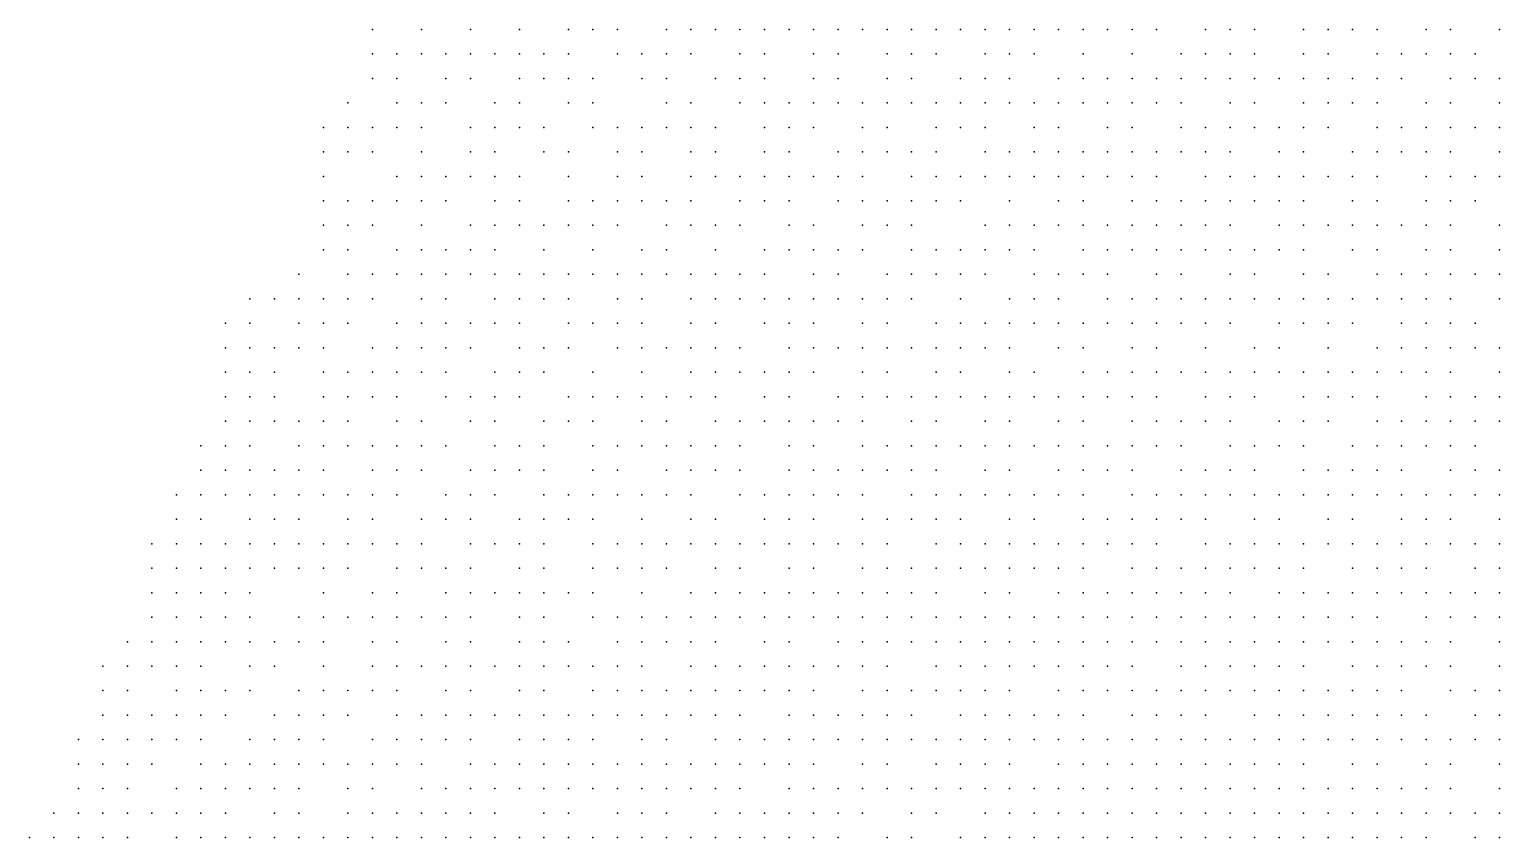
# Model space of a CAD drawing. Extents: x 429 to 793, y 817 to 1241.
# Drawn here: x 430.1 to 473.9, y 1159.71 to 1183.8 of the extents above; entities that cross this region are included whole.
import ezdxf

# ---------------------------------------------------------------- set-up
doc = ezdxf.new("R2010")
doc.units = 0

msp = doc.modelspace()

# ---------------------------------------------------------------- linework, layer by layer
for p in [(440.32, 1183.8, 77.65), (441.78, 1183.8, 82.341), (443.24, 1183.8, 88.35), (444.7, 1183.8, 93.71), (446.16, 1183.8, 98.304), (446.89, 1183.8, 100.852), (447.62, 1183.8, 103.78), (449.08, 1183.8, 107.821), (449.81, 1183.8, 110.554), (450.54, 1183.8, 112.661), (451.27, 1183.8, 114.62), (452, 1183.8, 117.05), (452.73, 1183.8, 118.475), (453.46, 1183.8, 121.387), (454.19, 1183.8, 123.12), (454.92, 1183.8, 125.135), (455.65, 1183.8, 127.15), (456.38, 1183.8, 128.893), (457.11, 1183.8, 130.155), (457.84, 1183.8, 132.27), (458.57, 1183.8, 134.12), (459.3, 1183.8, 135.697), (460.03, 1183.8, 137.665), (460.76, 1183.8, 139.05), (461.49, 1183.8, 140.73), (462.22, 1183.8, 141.993), (462.95, 1183.8, 144.09), (463.68, 1183.8, 144.93), (465.14, 1183.8, 148.497), (465.87, 1183.8, 149.745), (466.6, 1183.8, 150.71), (468.06, 1183.8, 154.013), (468.79, 1183.8, 155.108), (469.52, 1183.8, 156.87), (470.25, 1183.8, 158.056), (471.71, 1183.8, 161.08), (472.44, 1183.8, 162.087), (473.9, 1183.8, 164.792), (440.32, 1183.07, 77.157), (441.05, 1183.07, 79.363), (441.78, 1183.07, 82.927), (442.51, 1183.07, 84.92), (443.24, 1183.07, 88.61), (443.97, 1183.07, 90.278), (444.7, 1183.07, 93.712), (445.43, 1183.07, 95.618), (446.16, 1183.07, 98.557), (447.62, 1183.07, 103.745), (448.35, 1183.07, 105.67), (449.08, 1183.07, 108.112), (449.81, 1183.07, 110.363), (451.27, 1183.07, 115.035), (452, 1183.07, 117.06), (453.46, 1183.07, 121.12), (454.19, 1183.07, 122.587), (455.65, 1183.07, 126.607), (456.38, 1183.07, 128.758), (457.11, 1183.07, 130.6), (458.57, 1183.07, 134.29), (459.3, 1183.07, 135.147), (460.03, 1183.07, 137.253), (461.49, 1183.07, 140.17), (462.95, 1183.07, 144.09), (464.41, 1183.07, 146.833), (465.14, 1183.07, 148.355), (465.87, 1183.07, 149.86), (466.6, 1183.07, 151.25), (468.06, 1183.07, 153.972), (468.79, 1183.07, 155.631), (470.25, 1183.07, 158.34), (470.98, 1183.07, 159.427), (471.71, 1183.07, 160.655), (472.44, 1183.07, 161.58), (473.17, 1183.07, 163.753), (440.32, 1182.34, 77.79), (441.05, 1182.34, 80.22), (442.51, 1182.34, 85.56), (443.24, 1182.34, 88.193), (444.7, 1182.34, 93.205), (445.43, 1182.34, 96.255), (446.16, 1182.34, 98.857), (446.89, 1182.34, 100.453), (448.35, 1182.34, 105.905), (449.08, 1182.34, 108.068), (450.54, 1182.34, 112.757), (451.27, 1182.34, 114.772), (452, 1182.34, 116.66), (453.46, 1182.34, 121.32), (454.19, 1182.34, 123.187), (455.65, 1182.34, 127.207), (456.38, 1182.34, 128.932), (457.84, 1182.34, 132.093), (458.57, 1182.34, 133.878), (459.3, 1182.34, 136.062), (460.76, 1182.34, 138.51), (461.49, 1182.34, 140.732), (462.22, 1182.34, 142.417), (462.95, 1182.34, 143.865), (463.68, 1182.34, 145.595), (464.41, 1182.34, 146.277), (465.14, 1182.34, 148.47), (465.87, 1182.34, 149.435), (466.6, 1182.34, 151.555), (467.33, 1182.34, 152.74), (468.06, 1182.34, 153.69), (468.79, 1182.34, 155.58), (469.52, 1182.34, 156.962), (470.25, 1182.34, 157.77), (470.98, 1182.34, 159.805), (472.44, 1182.34, 162.58), (473.17, 1182.34, 163.667), (473.9, 1182.34, 164.895), (439.59, 1181.61, 74.823), (441.05, 1181.61, 80.483), (441.78, 1181.61, 82.014), (442.51, 1181.61, 85.571), (443.97, 1181.61, 90.714), (444.7, 1181.61, 92.825), (446.16, 1181.61, 98.344), (446.89, 1181.61, 101.083), (449.08, 1181.61, 108.17), (449.81, 1181.61, 110.195), (451.27, 1181.61, 114.989), (452, 1181.61, 116.875), (452.73, 1181.61, 118.638), (453.46, 1181.61, 120.92), (454.19, 1181.61, 122.653), (454.92, 1181.61, 124.72), (455.65, 1181.61, 126.527), (456.38, 1181.61, 128.723), (457.11, 1181.61, 130.098), (457.84, 1181.61, 132.467), (458.57, 1181.61, 134.048), (459.3, 1181.61, 135.626), (460.03, 1181.61, 137.182), (460.76, 1181.61, 139.07), (461.49, 1181.61, 140.298), (462.22, 1181.61, 141.857), (462.95, 1181.61, 143.413), (463.68, 1181.61, 145.175), (464.41, 1181.61, 146.817), (465.87, 1181.61, 149.975), (466.6, 1181.61, 151.32), (468.06, 1181.61, 153.931), (468.79, 1181.61, 155.346), (469.52, 1181.61, 157.055), (470.25, 1181.61, 158.29), (471.71, 1181.61, 161.225), (472.44, 1181.61, 162.01), (473.9, 1181.61, 164.455), (438.86, 1180.88, 72.13), (439.59, 1180.88, 74.327), (440.32, 1180.88, 77.197), (441.05, 1180.88, 80.07), (441.78, 1180.88, 83.089), (443.24, 1180.88, 88.54), (443.97, 1180.88, 91.018), (444.7, 1180.88, 93.46), (445.43, 1180.88, 95.875), (446.89, 1180.88, 101.197), (447.62, 1180.88, 103.49), (448.35, 1180.88, 105.882), (449.08, 1180.88, 107.65), (449.81, 1180.88, 110.423), (450.54, 1180.88, 112.789), (452, 1180.88, 116.823), (452.73, 1180.88, 119.253), (453.46, 1180.88, 121.12), (454.92, 1180.88, 125.12), (455.65, 1180.88, 126.72), (457.11, 1180.88, 130.68), (457.84, 1180.88, 132.383), (458.57, 1180.88, 134.223), (460.03, 1180.88, 137.411), (460.76, 1180.88, 139.083), (462.22, 1180.88, 142.42), (462.95, 1180.88, 143.956), (464.41, 1180.88, 147.026), (465.14, 1180.88, 148.558), (465.87, 1180.88, 150.09), (466.6, 1180.88, 151.085), (467.33, 1180.88, 152.605), (468.06, 1180.88, 153.365), (468.79, 1180.88, 155.635), (470.25, 1180.88, 158.24), (470.98, 1180.88, 159.635), (471.71, 1180.88, 160.375), (472.44, 1180.88, 162.594), (473.17, 1180.88, 163.575), (473.9, 1180.88, 164.95), (438.86, 1180.15, 71.64), (439.59, 1180.15, 73.83), (440.32, 1180.15, 77.462), (441.78, 1180.15, 82.585), (443.24, 1180.15, 88.037), (443.97, 1180.15, 91.17), (445.43, 1180.15, 95.365), (446.16, 1180.15, 98.782), (447.62, 1180.15, 103.603), (448.35, 1180.15, 105.365), (449.81, 1180.15, 110.03), (450.54, 1180.15, 112.262), (452, 1180.15, 117.104), (452.73, 1180.15, 118.72), (454.19, 1180.15, 122.32), (454.92, 1180.15, 125.053), (455.65, 1180.15, 126.902), (456.38, 1180.15, 127.885), (457.11, 1180.15, 130.137), (458.57, 1180.15, 134.087), (459.3, 1180.15, 135.755), (460.03, 1180.15, 137.427), (460.76, 1180.15, 138.67), (461.49, 1180.15, 140.758), (462.22, 1180.15, 141.87), (462.95, 1180.15, 143.5), (463.68, 1180.15, 145.42), (464.41, 1180.15, 146.8), (465.14, 1180.15, 148.437), (465.87, 1180.15, 149.673), (467.33, 1180.15, 152.799), (468.06, 1180.15, 153.89), (469.52, 1180.15, 156.914), (470.25, 1180.15, 158.41), (470.98, 1180.15, 159.89), (471.71, 1180.15, 160.872), (472.44, 1180.15, 162.351), (473.9, 1180.15, 165.152), (438.86, 1179.42, 71.15), (441.05, 1179.42, 80.42), (441.78, 1179.42, 82.894), (442.51, 1179.42, 84.827), (443.24, 1179.42, 88.383), (443.97, 1179.42, 91.168), (444.7, 1179.42, 93.71), (446.16, 1179.42, 98.272), (447.62, 1179.42, 103.087), (448.35, 1179.42, 105.988), (449.81, 1179.42, 109.511), (450.54, 1179.42, 112.402), (451.27, 1179.42, 114.9), (452, 1179.42, 117.052), (452.73, 1179.42, 118.923), (453.46, 1179.42, 121.053), (454.19, 1179.42, 122.92), (454.92, 1179.42, 124.52), (456.38, 1179.42, 128.467), (457.11, 1179.42, 130.447), (457.84, 1179.42, 131.3), (458.57, 1179.42, 133.973), (459.3, 1179.42, 135.777), (460.03, 1179.42, 137.29), (460.76, 1179.42, 139.095), (461.49, 1179.42, 140.208), (462.22, 1179.42, 142.137), (462.95, 1179.42, 142.953), (463.68, 1179.42, 145.14), (465.14, 1179.42, 147.88), (465.87, 1179.42, 149.783), (466.6, 1179.42, 151.145), (467.33, 1179.42, 152.763), (468.06, 1179.42, 153.992), (468.79, 1179.42, 154.935), (469.52, 1179.42, 157.247), (470.25, 1179.42, 158.168), (471.71, 1179.42, 160.943), (472.44, 1179.42, 162.108), (473.17, 1179.42, 163.584), (473.9, 1179.42, 165.06), (438.86, 1178.69, 71.997), (439.59, 1178.69, 74.499), (440.32, 1178.69, 77.727), (441.05, 1178.69, 79.923), (441.78, 1178.69, 82.12), (442.51, 1178.69, 85.673), (443.97, 1178.69, 90.662), (444.7, 1178.69, 93.2), (446.16, 1178.69, 97.89), (446.89, 1178.69, 100.95), (447.62, 1178.69, 103.378), (448.35, 1178.69, 105.47), (449.08, 1178.69, 107.855), (449.81, 1178.69, 110.133), (451.27, 1178.69, 114.768), (452, 1178.69, 116.525), (452.73, 1178.69, 118.264), (454.19, 1178.69, 122.12), (454.92, 1178.69, 124.917), (455.65, 1178.69, 126.685), (456.38, 1178.69, 128.517), (457.11, 1178.69, 129.633), (457.84, 1178.69, 131.88), (459.3, 1178.69, 135.238), (460.76, 1178.69, 138.41), (461.49, 1178.69, 140.549), (462.95, 1178.69, 143.493), (463.68, 1178.69, 145.122), (464.41, 1178.69, 146.085), (465.14, 1178.69, 148.42), (465.87, 1178.69, 149.893), (466.6, 1178.69, 151.116), (467.33, 1178.69, 152.2), (468.06, 1178.69, 154.375), (469.52, 1178.69, 156.543), (470.25, 1178.69, 158.108), (471.71, 1178.69, 160.515), (472.44, 1178.69, 162.365), (473.17, 1178.69, 163.429), (438.86, 1177.96, 71.507), (439.59, 1177.96, 74.812), (440.32, 1177.96, 77.23), (441.78, 1177.96, 83.058), (443.24, 1177.96, 88.183), (443.97, 1177.96, 90.917), (444.7, 1177.96, 92.541), (445.43, 1177.96, 96.09), (446.16, 1177.96, 98.52), (446.89, 1177.96, 100.916), (447.62, 1177.96, 102.805), (449.08, 1177.96, 107.595), (449.81, 1177.96, 110.227), (450.54, 1177.96, 112.357), (451.27, 1177.96, 114.242), (452.73, 1177.96, 118.862), (453.46, 1177.96, 120.59), (454.92, 1177.96, 124.713), (455.65, 1177.96, 126.285), (456.38, 1177.96, 128.643), (458.57, 1177.96, 133.354), (459.3, 1177.96, 135.102), (460.03, 1177.96, 137.228), (460.76, 1177.96, 138.97), (461.49, 1177.96, 140.327), (462.22, 1177.96, 141.855), (462.95, 1177.96, 143.487), (463.68, 1177.96, 144.903), (464.41, 1177.96, 146.767), (465.14, 1177.96, 147.963), (465.87, 1177.96, 149.475), (467.33, 1177.96, 152.725), (468.06, 1177.96, 154.338), (468.79, 1177.96, 155.745), (469.52, 1177.96, 156.905), (470.25, 1177.96, 157.83), (470.98, 1177.96, 159.66), (471.71, 1177.96, 161.015), (472.44, 1177.96, 161.798), (473.9, 1177.96, 165.115), (438.86, 1177.23, 71.86), (439.59, 1177.23, 74.047), (441.05, 1177.23, 79.78), (441.78, 1177.23, 82.558), (442.51, 1177.23, 84.667), (443.24, 1177.23, 87.677), (443.97, 1177.23, 90.41), (445.43, 1177.23, 95.725), (446.89, 1177.23, 100.402), (448.35, 1177.23, 105.05), (449.08, 1177.23, 107.827), (450.54, 1177.23, 111.317), (452, 1177.23, 116.087), (452.73, 1177.23, 118.335), (453.46, 1177.23, 120.858), (454.19, 1177.23, 122.92), (454.92, 1177.23, 124.509), (456.38, 1177.23, 128.236), (457.11, 1177.23, 130.264), (457.84, 1177.23, 131.38), (458.57, 1177.23, 133.708), (459.3, 1177.23, 135.26), (460.03, 1177.23, 136.92), (461.49, 1177.23, 139.884), (462.22, 1177.23, 141.848), (462.95, 1177.23, 142.94), (463.68, 1177.23, 145.226), (464.41, 1177.23, 146.75), (465.14, 1177.23, 148.262), (465.87, 1177.23, 149.774), (466.6, 1177.23, 151.284), (467.33, 1177.23, 152.267), (468.06, 1177.23, 153.775), (469.52, 1177.23, 156.985), (470.25, 1177.23, 158.049), (471.71, 1177.23, 161.087), (472.44, 1177.23, 162.296), (473.9, 1177.23, 165.17), (438.13, 1176.5, 69.18), (439.59, 1176.5, 74.893), (440.32, 1176.5, 77.083), (441.05, 1176.5, 80.088), (441.78, 1176.5, 82.82), (442.51, 1176.5, 85.513), (443.24, 1176.5, 87.98), (443.97, 1176.5, 90.662), (444.7, 1176.5, 93.45), (445.43, 1176.5, 95.47), (446.16, 1176.5, 98.121), (446.89, 1176.5, 101.03), (447.62, 1176.5, 102.783), (448.35, 1176.5, 105.673), (449.08, 1176.5, 107.307), (449.81, 1176.5, 109.66), (450.54, 1176.5, 112.06), (451.27, 1176.5, 114.425), (452, 1176.5, 116.354), (453.46, 1176.5, 120.328), (454.19, 1176.5, 122.39), (455.65, 1176.5, 125.801), (456.38, 1176.5, 128.033), (457.11, 1176.5, 129.731), (457.84, 1176.5, 131.943), (458.57, 1176.5, 133.611), (460.03, 1176.5, 136.38), (460.76, 1176.5, 138.58), (461.49, 1176.5, 140.205), (462.22, 1176.5, 141.298), (463.68, 1176.5, 145.114), (464.41, 1176.5, 146.34), (465.87, 1176.5, 149.447), (466.6, 1176.5, 151.057), (468.06, 1176.5, 154.3), (468.79, 1176.5, 155.038), (470.25, 1176.5, 157.99), (470.98, 1176.5, 159.692), (471.71, 1176.5, 161.16), (472.44, 1176.5, 162.227), (473.17, 1176.5, 163.596), (473.9, 1176.5, 165.225), (436.67, 1175.77, 63.863), (437.4, 1175.77, 66.52), (438.13, 1175.77, 69.53), (438.86, 1175.77, 72.207), (439.59, 1175.77, 74.484), (440.32, 1175.77, 76.587), (441.78, 1175.77, 82.32), (442.51, 1175.77, 85.013), (443.97, 1175.77, 90.747), (444.7, 1175.77, 92.94), (445.43, 1175.77, 95.715), (446.16, 1175.77, 98.235), (447.62, 1175.77, 103.275), (448.35, 1175.77, 105.635), (449.81, 1175.77, 109.94), (450.54, 1175.77, 112.344), (451.27, 1175.77, 113.905), (452, 1175.77, 116.158), (452.73, 1175.77, 118.477), (453.46, 1175.77, 120.467), (454.19, 1175.77, 122.46), (454.92, 1175.77, 124.422), (455.65, 1175.77, 126.383), (456.38, 1175.77, 128.082), (457.84, 1175.77, 131.71), (459.3, 1175.77, 135.008), (460.03, 1175.77, 136.94), (460.76, 1175.77, 138.45), (462.22, 1175.77, 141.84), (462.95, 1175.77, 143.478), (463.68, 1175.77, 144.568), (464.41, 1175.77, 146.462), (465.14, 1175.77, 147.267), (465.87, 1175.77, 149.7), (466.6, 1175.77, 150.643), (467.33, 1175.77, 152.666), (468.06, 1175.77, 153.747), (468.79, 1175.77, 155.305), (469.52, 1175.77, 156.368), (470.25, 1175.77, 157.57), (470.98, 1175.77, 159.548), (471.71, 1175.77, 160.926), (472.44, 1175.77, 162.384), (473.9, 1175.77, 164.8), (435.94, 1175.04, 61.21), (436.67, 1175.04, 63.37), (438.13, 1175.04, 69.04), (438.86, 1175.04, 72.021), (439.59, 1175.04, 74.747), (441.05, 1175.04, 79.896), (441.78, 1175.04, 82.578), (442.51, 1175.04, 85.353), (443.24, 1175.04, 88.132), (443.97, 1175.04, 90.915), (444.7, 1175.04, 93.239), (446.16, 1175.04, 97.576), (446.89, 1175.04, 100.294), (447.62, 1175.04, 102.377), (448.35, 1175.04, 105.267), (449.81, 1175.04, 109.894), (450.54, 1175.04, 111.762), (452, 1175.04, 116.495), (452.73, 1175.04, 117.95), (453.46, 1175.04, 119.94), (454.92, 1175.04, 123.895), (455.65, 1175.04, 125.85), (457.11, 1175.04, 129.78), (457.84, 1175.04, 131.31), (458.57, 1175.04, 133.424), (459.3, 1175.04, 135.163), (460.03, 1175.04, 136.4), (460.76, 1175.04, 138.045), (461.49, 1175.04, 140.211), (462.22, 1175.04, 141.835), (462.95, 1175.04, 142.792), (463.68, 1175.04, 144.889), (464.41, 1175.04, 146.585), (465.14, 1175.04, 147.797), (465.87, 1175.04, 149.397), (467.33, 1175.04, 152.64), (468.06, 1175.04, 153.977), (468.79, 1175.04, 154.758), (469.52, 1175.04, 156.87), (470.98, 1175.04, 159.497), (471.71, 1175.04, 161.107), (472.44, 1175.04, 162.14), (473.17, 1175.04, 163.667), (435.94, 1174.31, 61.465), (436.67, 1174.31, 64.203), (437.4, 1174.31, 66.463), (438.13, 1174.31, 68.55), (438.86, 1174.31, 71.527), (440.32, 1174.31, 76.937), (441.05, 1174.31, 79.967), (441.78, 1174.31, 82.835), (442.51, 1174.31, 84.85), (443.24, 1174.31, 87.628), (444.7, 1174.31, 92.733), (445.43, 1174.31, 95.45), (446.16, 1174.31, 98.353), (447.62, 1174.31, 102.997), (448.35, 1174.31, 105.37), (449.08, 1174.31, 107.633), (449.81, 1174.31, 109.378), (450.54, 1174.31, 111.985), (451.27, 1174.31, 114), (452.73, 1174.31, 118.222), (453.46, 1174.31, 120.145), (454.19, 1174.31, 122.187), (454.92, 1174.31, 124.082), (455.65, 1174.31, 126.105), (456.38, 1174.31, 128.131), (457.11, 1174.31, 129.366), (457.84, 1174.31, 131.475), (458.57, 1174.31, 133.219), (459.3, 1174.31, 134.755), (460.76, 1174.31, 138.375), (461.49, 1174.31, 139.54), (462.95, 1174.31, 143.337), (463.68, 1174.31, 144.667), (465.14, 1174.31, 147.783), (466.6, 1174.31, 151.006), (467.33, 1174.31, 152.41), (468.79, 1174.31, 155.261), (470.25, 1174.31, 158.16), (470.98, 1174.31, 158.941), (471.71, 1174.31, 160.897), (472.44, 1174.31, 162.07), (473.17, 1174.31, 163.1), (473.9, 1174.31, 164.913), (435.94, 1173.58, 61.55), (436.67, 1173.58, 63.71), (437.4, 1173.58, 65.97), (438.86, 1173.58, 71.838), (439.59, 1173.58, 74.51), (440.32, 1173.58, 77.28), (441.05, 1173.58, 80.052), (441.78, 1173.58, 82.16), (442.51, 1173.58, 85.156), (443.97, 1173.58, 90.073), (444.7, 1173.58, 93.032), (445.43, 1173.58, 95.695), (446.89, 1173.58, 100.475), (448.35, 1173.58, 105.242), (449.81, 1173.58, 109.47), (450.54, 1173.58, 111.727), (451.27, 1173.58, 114.269), (452, 1173.58, 116.182), (452.73, 1173.58, 117.702), (453.46, 1173.58, 119.75), (454.92, 1173.58, 123.685), (455.65, 1173.58, 125.834), (457.11, 1173.58, 129.724), (457.84, 1173.58, 131.268), (459.3, 1173.58, 134.787), (460.03, 1173.58, 136.64), (461.49, 1173.58, 139.68), (462.22, 1173.58, 141.308), (462.95, 1173.58, 142.712), (463.68, 1173.58, 144.224), (464.41, 1173.58, 146.162), (465.14, 1173.58, 147.24), (465.87, 1173.58, 149.484), (466.6, 1173.58, 150.452), (467.33, 1173.58, 151.949), (468.06, 1173.58, 153.655), (468.79, 1173.58, 155.217), (469.52, 1173.58, 156.588), (470.25, 1173.58, 158.245), (470.98, 1173.58, 159.762), (471.71, 1173.58, 160.482), (472.44, 1173.58, 161.38), (473.9, 1173.58, 164.488), (435.94, 1172.85, 61.06), (436.67, 1172.85, 64.017), (437.4, 1172.85, 66.723), (438.86, 1172.85, 71.073), (439.59, 1172.85, 74.597), (440.32, 1172.85, 76.78), (441.05, 1172.85, 79.552), (442.51, 1172.85, 85.462), (443.24, 1172.85, 87.38), (443.97, 1172.85, 89.567), (444.7, 1172.85, 93.093), (446.16, 1172.85, 97.96), (446.89, 1172.85, 99.965), (447.62, 1172.85, 102.59), (448.35, 1172.85, 104.728), (449.08, 1172.85, 107.21), (449.81, 1172.85, 109.75), (450.54, 1172.85, 111.82), (452, 1172.85, 115.269), (452.73, 1172.85, 118.11), (454.19, 1172.85, 122.047), (454.92, 1172.85, 123.743), (455.65, 1172.85, 125.962), (456.38, 1172.85, 127.653), (457.11, 1172.85, 129.31), (457.84, 1172.85, 131.24), (458.57, 1172.85, 132.602), (459.3, 1172.85, 134.257), (460.03, 1172.85, 136.428), (460.76, 1172.85, 138.059), (461.49, 1172.85, 139.825), (462.22, 1172.85, 140.775), (462.95, 1172.85, 143.07), (463.68, 1172.85, 144.54), (465.14, 1172.85, 147.77), (465.87, 1172.85, 149.37), (466.6, 1172.85, 150.98), (468.06, 1172.85, 153.932), (468.79, 1172.85, 155.402), (469.52, 1172.85, 156.866), (470.25, 1172.85, 157.825), (471.71, 1172.85, 160.965), (472.44, 1172.85, 162.48), (473.17, 1172.85, 163.829), (473.9, 1172.85, 164.97), (435.94, 1172.12, 61.4), (436.67, 1172.12, 63.83), (437.4, 1172.12, 66.23), (438.13, 1172.12, 69.237), (438.86, 1172.12, 72.002), (439.59, 1172.12, 74.77), (441.05, 1172.12, 79.81), (441.78, 1172.12, 82.003), (443.24, 1172.12, 87.717), (443.97, 1172.12, 90.407), (445.43, 1172.12, 95.27), (446.16, 1172.12, 97.45), (446.89, 1172.12, 100.202), (448.35, 1172.12, 104.963), (449.08, 1172.12, 107.306), (450.54, 1172.12, 111.301), (451.27, 1172.12, 113.028), (452, 1172.12, 115.867), (452.73, 1172.12, 117.59), (453.46, 1172.12, 119.83), (454.19, 1172.12, 121.52), (454.92, 1172.12, 123.217), (456.38, 1172.12, 127.127), (457.11, 1172.12, 129.048), (458.57, 1172.12, 132.632), (459.3, 1172.12, 134.688), (460.76, 1172.12, 138.07), (461.49, 1172.12, 139.423), (462.95, 1172.12, 142.805), (463.68, 1172.12, 144.007), (464.41, 1172.12, 146.153), (465.14, 1172.12, 147.76), (465.87, 1172.12, 148.83), (467.33, 1172.12, 152), (468.06, 1172.12, 153.845), (468.79, 1172.12, 155.178), (470.25, 1172.12, 157.923), (470.98, 1172.12, 159.05), (471.71, 1172.12, 160.892), (472.44, 1172.12, 161.93), (473.17, 1172.12, 163.595), (473.9, 1172.12, 165.027), (435.21, 1171.39, 58.76), (435.94, 1171.39, 60.91), (436.67, 1171.39, 63.067), (438.13, 1171.39, 68.74), (438.86, 1171.39, 71.502), (439.59, 1171.39, 74.447), (440.32, 1171.39, 76.898), (441.05, 1171.39, 80.118), (441.78, 1171.39, 82.847), (442.51, 1171.39, 85.114), (443.97, 1171.39, 89.9), (444.7, 1171.39, 92.669), (445.43, 1171.39, 94.763), (446.89, 1171.39, 99.82), (447.62, 1171.39, 102.19), (448.35, 1171.39, 105.057), (449.08, 1171.39, 106.789), (449.81, 1171.39, 109.043), (450.54, 1171.39, 111.397), (451.27, 1171.39, 113.625), (452.73, 1171.39, 117.328), (453.46, 1171.39, 119.893), (454.92, 1171.39, 123.797), (455.65, 1171.39, 125.355), (456.38, 1171.39, 127.167), (457.11, 1171.39, 129.221), (457.84, 1171.39, 131.003), (458.57, 1171.39, 132.661), (459.3, 1171.39, 134.08), (460.03, 1171.39, 135.788), (460.76, 1171.39, 137.864), (461.49, 1171.39, 139.568), (462.22, 1171.39, 140.786), (462.95, 1171.39, 142.405), (463.68, 1171.39, 144.542), (464.41, 1171.39, 145.61), (465.87, 1171.39, 149.139), (466.6, 1171.39, 150.28), (467.33, 1171.39, 151.977), (468.06, 1171.39, 153.432), (469.52, 1171.39, 156.192), (470.25, 1171.39, 158.005), (470.98, 1171.39, 159.3), (471.71, 1171.39, 160.823), (472.44, 1171.39, 162.415), (473.17, 1171.39, 163.447), (435.21, 1170.66, 58.27), (435.94, 1170.66, 60.417), (436.67, 1170.66, 63.988), (437.4, 1170.66, 66.74), (438.13, 1170.66, 69.045), (438.86, 1170.66, 71.76), (440.32, 1170.66, 76.13), (441.05, 1170.66, 79.653), (441.78, 1170.66, 82.343), (443.24, 1170.66, 86.71), (443.97, 1170.66, 90.201), (444.7, 1170.66, 92.917), (445.43, 1170.66, 95.09), (446.89, 1170.66, 99.93), (447.62, 1170.66, 101.68), (449.08, 1170.66, 106.272), (449.81, 1170.66, 109.395), (450.54, 1170.66, 110.88), (451.27, 1170.66, 113.577), (452.73, 1170.66, 117.536), (453.46, 1170.66, 119.372), (454.19, 1170.66, 120.928), (454.92, 1170.66, 123.27), (455.65, 1170.66, 124.825), (456.38, 1170.66, 127.084), (457.11, 1170.66, 128.697), (458.57, 1170.66, 132.527), (459.3, 1170.66, 133.87), (460.76, 1170.66, 137.657), (461.49, 1170.66, 139.165), (462.22, 1170.66, 140.797), (462.95, 1170.66, 142.725), (464.41, 1170.66, 145.929), (465.14, 1170.66, 147.615), (465.87, 1170.66, 148.918), (466.6, 1170.66, 150.39), (468.06, 1170.66, 153.53), (468.79, 1170.66, 154.452), (469.52, 1170.66, 156.7), (470.25, 1170.66, 158.087), (470.98, 1170.66, 159.248), (472.44, 1170.66, 162.35), (473.17, 1170.66, 163.385), (473.9, 1170.66, 165), (434.48, 1169.93, 55.63), (435.21, 1169.93, 58.603), (435.94, 1169.93, 61.243), (436.67, 1169.93, 63.492), (437.4, 1169.93, 66.413), (438.13, 1169.93, 69.351), (438.86, 1169.93, 72.066), (439.59, 1169.93, 73.447), (440.32, 1169.93, 77.055), (441.05, 1169.93, 79.825), (442.51, 1169.93, 84.108), (443.24, 1169.93, 87.55), (443.97, 1169.93, 89.998), (445.43, 1169.93, 94.583), (446.16, 1169.93, 97.67), (446.89, 1169.93, 99.42), (447.62, 1169.93, 102.3), (448.35, 1169.93, 104.24), (449.08, 1169.93, 106.88), (449.81, 1169.93, 108.617), (451.27, 1169.93, 113.06), (452, 1169.93, 115.367), (452.73, 1169.93, 117.012), (453.46, 1169.93, 119.303), (454.19, 1169.93, 120.538), (454.92, 1169.93, 123.199), (456.38, 1169.93, 126.554), (457.11, 1169.93, 128.87), (457.84, 1169.93, 130.52), (458.57, 1169.93, 131.605), (459.3, 1169.93, 134.21), (460.03, 1169.93, 135.73), (460.76, 1169.93, 137.244), (461.49, 1169.93, 139.186), (462.95, 1169.93, 142.51), (463.68, 1169.93, 144.01), (464.41, 1169.93, 145.502), (465.14, 1169.93, 147.208), (465.87, 1169.93, 148.697), (466.6, 1169.93, 150.169), (467.33, 1169.93, 151.953), (468.06, 1169.93, 153.312), (468.79, 1169.93, 155.099), (469.52, 1169.93, 156.24), (470.25, 1169.93, 157.68), (470.98, 1169.93, 158.712), (471.71, 1169.93, 160.758), (472.44, 1169.93, 162.075), (473.17, 1169.93, 162.835), (473.9, 1169.93, 164.435), (434.48, 1169.2, 55.963), (435.21, 1169.2, 58.77), (436.67, 1169.2, 63.747), (437.4, 1169.2, 65.917), (438.13, 1169.2, 68.854), (439.59, 1169.2, 74.29), (440.32, 1169.2, 76.555), (441.78, 1169.2, 82.448), (442.51, 1169.2, 85.166), (443.24, 1169.2, 87.047), (444.7, 1169.2, 92.737), (445.43, 1169.2, 94.158), (446.16, 1169.2, 96.905), (446.89, 1169.2, 98.91), (448.35, 1169.2, 103.73), (449.81, 1169.2, 109.097), (450.54, 1169.2, 110.63), (452, 1169.2, 114.85), (452.73, 1169.2, 117.22), (453.46, 1169.2, 118.91), (454.92, 1169.2, 122.807), (455.65, 1169.2, 124.493), (456.38, 1169.2, 126.677), (457.11, 1169.2, 128.343), (457.84, 1169.2, 130), (459.3, 1169.2, 133.795), (460.03, 1169.2, 135.695), (461.49, 1169.2, 138.659), (462.22, 1169.2, 140.797), (462.95, 1169.2, 142.406), (463.68, 1169.2, 143.61), (464.41, 1169.2, 145.612), (465.14, 1169.2, 147.345), (466.6, 1169.2, 150.366), (467.33, 1169.2, 151.935), (468.79, 1169.2, 155.06), (469.52, 1169.2, 156.5), (470.98, 1169.2, 159.197), (471.71, 1169.2, 160.533), (472.44, 1169.2, 162.285), (473.9, 1169.2, 165.055), (433.75, 1168.47, 53.337), (434.48, 1168.47, 56.047), (435.21, 1168.47, 58.937), (435.94, 1168.47, 61.355), (436.67, 1168.47, 64.05), (437.4, 1168.47, 65.417), (438.13, 1168.47, 69.014), (438.86, 1168.47, 71.775), (439.59, 1168.47, 74.094), (440.32, 1168.47, 76.81), (441.05, 1168.47, 79.497), (441.78, 1168.47, 81.948), (443.24, 1168.47, 87.383), (443.97, 1168.47, 90.138), (444.7, 1168.47, 92.23), (445.43, 1168.47, 94.91), (446.89, 1168.47, 99.733), (447.62, 1168.47, 101.893), (448.35, 1168.47, 103.481), (449.08, 1168.47, 106.144), (449.81, 1168.47, 108.2), (450.54, 1168.47, 111.037), (451.27, 1168.47, 112.753), (452, 1168.47, 114.987), (452.73, 1168.47, 116.703), (453.46, 1168.47, 118.39), (454.19, 1168.47, 120.08), (454.92, 1168.47, 122.875), (455.65, 1168.47, 123.977), (457.11, 1168.47, 128.387), (457.84, 1168.47, 129.74), (458.57, 1168.47, 131.65), (459.3, 1168.47, 133.537), (460.03, 1168.47, 135.43), (460.76, 1168.47, 137.058), (461.49, 1168.47, 139.075), (462.22, 1168.47, 140.555), (462.95, 1168.47, 141.872), (463.68, 1168.47, 143.75), (465.14, 1168.47, 146.687), (465.87, 1168.47, 148.775), (466.6, 1168.47, 150.347), (467.33, 1168.47, 151.535), (468.06, 1168.47, 152.45), (468.79, 1168.47, 154.533), (469.52, 1168.47, 155.72), (470.25, 1168.47, 156.92), (470.98, 1168.47, 159.372), (471.71, 1168.47, 160.796), (472.44, 1168.47, 162.22), (473.17, 1168.47, 163.39), (473.9, 1168.47, 164.56), (433.75, 1167.74, 52.85), (434.48, 1167.74, 56.3), (435.21, 1167.74, 58.443), (435.94, 1167.74, 60.862), (436.67, 1167.74, 64.083), (437.4, 1167.74, 66.25), (438.13, 1167.74, 68.511), (438.86, 1167.74, 70.61), (439.59, 1167.74, 74.398), (441.05, 1167.74, 79.837), (441.78, 1167.74, 81.177), (442.51, 1167.74, 84.693), (443.24, 1167.74, 86.88), (444.7, 1167.74, 91.723), (445.43, 1167.74, 94.695), (446.89, 1167.74, 98.98), (447.62, 1167.74, 101.99), (448.35, 1167.74, 104.23), (449.08, 1167.74, 105.96), (450.54, 1167.74, 110.52), (451.27, 1167.74, 112.237), (452.73, 1167.74, 116.774), (453.46, 1167.74, 118.975), (454.92, 1167.74, 122.225), (455.65, 1167.74, 124.547), (456.38, 1167.74, 126.074), (457.11, 1167.74, 127.86), (457.84, 1167.74, 129.915), (458.57, 1167.74, 131.685), (459.3, 1167.74, 133.702), (460.03, 1167.74, 135.45), (460.76, 1167.74, 137.079), (461.49, 1167.74, 138.472), (462.95, 1167.74, 142.206), (463.68, 1167.74, 143.89), (464.41, 1167.74, 145.092), (465.14, 1167.74, 147.075), (465.87, 1167.74, 147.99), (466.6, 1167.74, 149.81), (467.33, 1167.74, 151.65), (468.06, 1167.74, 152.965), (469.52, 1167.74, 156.38), (470.25, 1167.74, 157.61), (470.98, 1167.74, 158.75), (471.71, 1167.74, 160.663), (473.17, 1167.74, 162.847), (473.9, 1167.74, 164.017), (433.75, 1167.01, 53.673), (434.48, 1167.01, 56.11), (435.21, 1167.01, 58.773), (435.94, 1167.01, 61.427), (436.67, 1167.01, 63.75), (438.86, 1167.01, 71.45), (440.32, 1167.01, 77.15), (441.05, 1167.01, 79.333), (442.51, 1167.01, 84.86), (443.24, 1167.01, 87.175), (443.97, 1167.01, 89.877), (444.7, 1167.01, 91.485), (445.43, 1167.01, 94.72), (446.16, 1167.01, 96.05), (446.89, 1167.01, 99.54), (448.35, 1167.01, 103.72), (449.81, 1167.01, 108.3), (450.54, 1167.01, 110.482), (451.27, 1167.01, 112.32), (452, 1167.01, 114.424), (452.73, 1167.01, 116.257), (453.46, 1167.01, 118.333), (454.19, 1167.01, 120.145), (454.92, 1167.01, 122.42), (455.65, 1167.01, 123.956), (456.38, 1167.01, 126.257), (457.11, 1167.01, 127.789), (458.57, 1167.01, 131.602), (459.3, 1167.01, 133.185), (460.76, 1167.01, 136.55), (461.49, 1167.01, 138.265), (462.22, 1167.01, 140.307), (462.95, 1167.01, 142.002), (463.68, 1167.01, 143.49), (464.41, 1167.01, 145.1), (465.14, 1167.01, 146.466), (465.87, 1167.01, 148.246), (467.33, 1167.01, 151.247), (468.06, 1167.01, 153.246), (468.79, 1167.01, 154.704), (469.52, 1167.01, 155.333), (470.25, 1167.01, 157.04), (470.98, 1167.01, 159.107), (471.71, 1167.01, 160.62), (472.44, 1167.01, 161.737), (473.17, 1167.01, 163.473), (473.9, 1167.01, 164.663), (433.75, 1166.28, 53.748), (434.48, 1166.28, 56.14), (435.21, 1166.28, 58.277), (435.94, 1166.28, 61.013), (436.67, 1166.28, 64), (438.13, 1166.28, 69.066), (438.86, 1166.28, 71.787), (439.59, 1166.28, 74.467), (440.32, 1166.28, 76.647), (441.05, 1166.28, 78.83), (441.78, 1166.28, 81.593), (442.51, 1166.28, 84.523), (443.24, 1166.28, 86.669), (444.7, 1166.28, 92.05), (445.43, 1166.28, 94.217), (446.89, 1166.28, 99.113), (447.62, 1166.28, 101.687), (448.35, 1166.28, 103.82), (449.08, 1166.28, 105.957), (449.81, 1166.28, 108.066), (450.54, 1166.28, 109.973), (451.27, 1166.28, 112.272), (452, 1166.28, 113.908), (452.73, 1166.28, 116.197), (453.46, 1166.28, 118.533), (454.19, 1166.28, 120.348), (454.92, 1166.28, 121.9), (455.65, 1166.28, 124.204), (456.38, 1166.28, 125.74), (457.11, 1166.28, 128.038), (457.84, 1166.28, 129.57), (458.57, 1166.28, 131.2), (459.3, 1166.28, 133.35), (460.03, 1166.28, 134.968), (460.76, 1166.28, 136.034), (461.49, 1166.28, 138.6), (462.22, 1166.28, 140.1), (462.95, 1166.28, 141.594), (463.68, 1166.28, 143.511), (464.41, 1166.28, 144.57), (465.14, 1166.28, 146.772), (465.87, 1166.28, 148.24), (466.6, 1166.28, 149.907), (467.33, 1166.28, 151.363), (468.06, 1166.28, 153.012), (468.79, 1166.28, 153.909), (469.52, 1166.28, 155.993), (470.25, 1166.28, 157.7), (471.71, 1166.28, 160.378), (472.44, 1166.28, 161.812), (473.17, 1166.28, 162.947), (473.9, 1166.28, 164.1), (433.02, 1165.55, 50.09), (433.75, 1165.55, 53.517), (434.48, 1165.55, 56.303), (435.21, 1165.55, 57.78), (435.94, 1165.55, 61.26), (436.67, 1165.55, 63.42), (437.4, 1165.55, 65.854), (438.13, 1165.55, 69.1), (438.86, 1165.55, 71.283), (440.32, 1165.55, 76.815), (441.05, 1165.55, 79.131), (442.51, 1165.55, 84.02), (443.24, 1165.55, 86.964), (444.7, 1165.55, 91.543), (445.43, 1165.55, 94.377), (446.16, 1165.55, 95.87), (447.62, 1165.55, 100.673), (448.35, 1165.55, 103.313), (449.08, 1165.55, 106.033), (449.81, 1165.55, 107.556), (450.54, 1165.55, 109.59), (452, 1165.55, 114.12), (452.73, 1165.55, 115.813), (454.19, 1165.55, 119.705), (454.92, 1165.55, 122.092), (455.65, 1165.55, 123.562), (456.38, 1165.55, 125.925), (457.11, 1165.55, 126.88), (457.84, 1165.55, 129.053), (458.57, 1165.55, 130.68), (459.3, 1165.55, 132.83), (460.03, 1165.55, 134.455), (460.76, 1165.55, 136.587), (461.49, 1165.55, 138.195), (462.22, 1165.55, 140.07), (462.95, 1165.55, 141.005), (463.68, 1165.55, 142.994), (464.41, 1165.55, 144.76), (465.14, 1165.55, 146.493), (465.87, 1165.55, 147.717), (466.6, 1165.55, 149.802), (467.33, 1165.55, 151.363), (468.06, 1165.55, 153.077), (468.79, 1165.55, 154.573), (469.52, 1165.55, 155.47), (470.25, 1165.55, 157.245), (470.98, 1165.55, 159.02), (471.71, 1165.55, 160.137), (472.44, 1165.55, 161.887), (473.9, 1165.55, 164.723), (432.29, 1164.82, 47.49), (433.02, 1164.82, 50.9), (433.75, 1164.82, 53.104), (434.48, 1164.82, 55.81), (435.21, 1164.82, 58.607), (436.67, 1164.82, 63.75), (437.4, 1164.82, 66.423), (438.86, 1164.82, 70.78), (440.32, 1164.82, 76.48), (441.05, 1164.82, 79.431), (441.78, 1164.82, 81.34), (442.51, 1164.82, 83.517), (443.24, 1164.82, 87.027), (443.97, 1164.82, 88.363), (444.7, 1164.82, 91.87), (445.43, 1164.82, 94.03), (446.16, 1164.82, 96.693), (446.89, 1164.82, 98.847), (447.62, 1164.82, 100.431), (448.35, 1164.82, 103.599), (449.81, 1164.82, 107.832), (450.54, 1164.82, 110.19), (451.27, 1164.82, 111.902), (452, 1164.82, 113.613), (452.73, 1164.82, 115.3), (453.46, 1164.82, 118.094), (454.19, 1164.82, 119.783), (454.92, 1164.82, 121.965), (455.65, 1164.82, 123.618), (457.11, 1164.82, 127.45), (457.84, 1164.82, 129.283), (458.57, 1164.82, 131.235), (459.3, 1164.82, 131.79), (460.03, 1164.82, 133.68), (460.76, 1164.82, 135.56), (461.49, 1164.82, 137.43), (462.22, 1164.82, 139.68), (462.95, 1164.82, 141.418), (464.41, 1164.82, 144.855), (465.14, 1164.82, 145.97), (465.87, 1164.82, 147.805), (466.6, 1164.82, 149.807), (467.33, 1164.82, 150.887), (468.06, 1164.82, 152.04), (469.52, 1164.82, 155.617), (470.25, 1164.82, 157.32), (470.98, 1164.82, 158.503), (471.71, 1164.82, 160.187), (472.44, 1164.82, 161.645), (473.9, 1164.82, 164.245), (432.29, 1164.09, 48.462), (433.02, 1164.09, 51.223), (434.48, 1164.09, 56.055), (435.21, 1164.09, 58.676), (435.94, 1164.09, 61.09), (436.67, 1164.09, 63.25), (438.13, 1164.09, 68.933), (438.86, 1164.09, 71.617), (439.59, 1164.09, 73.793), (440.32, 1164.09, 75.977), (441.05, 1164.09, 78.157), (442.51, 1164.09, 84.353), (443.24, 1164.09, 86.606), (444.7, 1164.09, 91.367), (445.43, 1164.09, 94.11), (446.89, 1164.09, 98.34), (447.62, 1164.09, 100.98), (448.35, 1164.09, 103.117), (449.08, 1164.09, 104.437), (449.81, 1164.09, 107.208), (450.54, 1164.09, 109.17), (451.27, 1164.09, 111.87), (452, 1164.09, 113.697), (452.73, 1164.09, 115.89), (453.46, 1164.09, 117.581), (454.92, 1164.09, 121.455), (455.65, 1164.09, 122.984), (456.38, 1164.09, 124.763), (457.11, 1164.09, 126.808), (457.84, 1164.09, 128.767), (458.57, 1164.09, 130.598), (459.3, 1164.09, 132.53), (460.76, 1164.09, 136.11), (461.49, 1164.09, 138.105), (462.22, 1164.09, 139.835), (462.95, 1164.09, 141.444), (463.68, 1164.09, 142.993), (464.41, 1164.09, 144.291), (465.14, 1164.09, 146.16), (465.87, 1164.09, 147.938), (466.6, 1164.09, 149.288), (467.33, 1164.09, 150.33), (468.06, 1164.09, 152.713), (468.79, 1164.09, 153.9), (469.52, 1164.09, 155.69), (470.25, 1164.09, 156.803), (470.98, 1164.09, 158.567), (472.44, 1164.09, 161.467), (473.17, 1164.09, 163.15), (473.9, 1164.09, 164.3), (432.29, 1163.36, 47.975), (433.02, 1163.36, 50.733), (433.75, 1163.36, 53.641), (434.48, 1163.36, 56.3), (435.21, 1163.36, 58.443), (435.94, 1163.36, 61.253), (437.4, 1163.36, 66.257), (438.13, 1163.36, 69.017), (438.86, 1163.36, 70.878), (439.59, 1163.36, 74.13), (441.05, 1163.36, 79.077), (441.78, 1163.36, 81.84), (442.51, 1163.36, 84.149), (443.24, 1163.36, 86.103), (443.97, 1163.36, 88.457), (444.7, 1163.36, 91.69), (445.43, 1163.36, 93.02), (446.16, 1163.36, 95.946), (446.89, 1163.36, 98.575), (447.62, 1163.36, 100.473), (448.35, 1163.36, 102.61), (449.08, 1163.36, 105.253), (449.81, 1163.36, 106.705), (450.54, 1163.36, 108.66), (451.27, 1163.36, 111.36), (452.73, 1163.36, 115.257), (453.46, 1163.36, 117.655), (454.19, 1163.36, 119.343), (454.92, 1163.36, 121.52), (455.65, 1163.36, 123.177), (456.38, 1163.36, 125.335), (457.84, 1163.36, 128.505), (458.57, 1163.36, 130.77), (459.3, 1163.36, 132.27), (460.03, 1163.36, 133.27), (460.76, 1163.36, 136.027), (461.49, 1163.36, 137.76), (462.95, 1163.36, 140.925), (463.68, 1163.36, 142.965), (464.41, 1163.36, 144.433), (465.14, 1163.36, 146.255), (466.6, 1163.36, 149.29), (467.33, 1163.36, 151.007), (468.06, 1163.36, 152.24), (468.79, 1163.36, 153.682), (469.52, 1163.36, 155.763), (470.25, 1163.36, 157.241), (470.98, 1163.36, 158.662), (471.71, 1163.36, 159.787), (473.17, 1163.36, 162.68), (473.9, 1163.36, 163.78), (431.56, 1162.63, 46.05), (432.29, 1162.63, 48.704), (433.02, 1162.63, 50.507), (433.75, 1162.63, 53.673), (434.48, 1162.63, 55.8), (435.21, 1162.63, 58.027), (436.67, 1162.63, 63.583), (437.4, 1162.63, 65.753), (438.13, 1162.63, 67.93), (438.86, 1162.63, 71.45), (440.32, 1162.63, 76.313), (441.05, 1162.63, 78.573), (441.78, 1162.63, 80.667), (442.51, 1162.63, 83.645), (443.24, 1162.63, 86.35), (444.7, 1162.63, 91.187), (445.43, 1162.63, 93.847), (446.16, 1162.63, 96.003), (446.89, 1162.63, 97.333), (448.35, 1162.63, 102.765), (449.08, 1162.63, 105.027), (450.54, 1162.63, 109.263), (451.27, 1162.63, 110.85), (452, 1162.63, 113.136), (452.73, 1162.63, 115.467), (453.46, 1162.63, 117.282), (454.19, 1162.63, 118.83), (454.92, 1162.63, 121.134), (455.65, 1162.63, 122.67), (456.38, 1162.63, 124.956), (457.11, 1162.63, 126.48), (457.84, 1162.63, 128.748), (458.57, 1162.63, 130.26), (459.3, 1162.63, 132.51), (460.03, 1162.63, 134.01), (460.76, 1162.63, 135.63), (461.49, 1162.63, 137.25), (462.22, 1162.63, 139.363), (462.95, 1162.63, 140.967), (463.68, 1162.63, 142.938), (464.41, 1162.63, 144.406), (465.14, 1162.63, 146.048), (465.87, 1162.63, 147.56), (466.6, 1162.63, 148.77), (467.33, 1162.63, 150.565), (468.06, 1162.63, 152.36), (468.79, 1162.63, 153.543), (469.52, 1162.63, 155.24), (470.25, 1162.63, 157.012), (470.98, 1162.63, 157.884), (471.71, 1162.63, 159.913), (472.44, 1162.63, 161.573), (473.17, 1162.63, 162.76), (473.9, 1162.63, 164.41), (431.56, 1161.9, 45.567), (432.29, 1161.9, 48.46), (433.02, 1161.9, 51.06), (433.75, 1161.9, 53.33), (435.21, 1161.9, 58.267), (435.94, 1161.9, 60.995), (436.67, 1161.9, 63.646), (437.4, 1161.9, 66.087), (438.13, 1161.9, 68.767), (438.86, 1161.9, 71.033), (439.59, 1161.9, 73.795), (440.32, 1161.9, 76.111), (441.05, 1161.9, 78.823), (441.78, 1161.9, 81.503), (443.24, 1161.9, 85.847), (443.97, 1161.9, 88.52), (444.7, 1161.9, 91.348), (445.43, 1161.9, 93.343), (446.16, 1161.9, 96.083), (446.89, 1161.9, 98.15), (447.62, 1161.9, 100.28), (448.35, 1161.9, 102.92), (449.08, 1161.9, 104.521), (449.81, 1161.9, 106.35), (450.54, 1161.9, 109.221), (451.27, 1161.9, 111.07), (452, 1161.9, 112.626), (452.73, 1161.9, 114.96), (453.46, 1161.9, 117.037), (454.92, 1161.9, 120.88), (455.65, 1161.9, 122.865), (457.11, 1161.9, 126.67), (457.84, 1161.9, 127.987), (458.57, 1161.9, 130.442), (459.3, 1161.9, 131.753), (460.76, 1161.9, 135.675), (461.49, 1161.9, 136.74), (462.22, 1161.9, 138.86), (462.95, 1161.9, 140.463), (463.68, 1161.9, 142.292), (464.41, 1161.9, 144.12), (465.14, 1161.9, 145.34), (465.87, 1161.9, 147.057), (466.6, 1161.9, 148.957), (467.33, 1161.9, 150.65), (468.06, 1161.9, 151.847), (469.52, 1161.9, 155.407), (470.25, 1161.9, 157.073), (471.71, 1161.9, 159.4), (472.44, 1161.9, 161.347), (473.9, 1161.9, 163.928), (431.56, 1161.17, 46.144), (432.29, 1161.17, 48.69), (433.02, 1161.17, 50.567), (434.48, 1161.17, 55.62), (435.21, 1161.17, 58.559), (435.94, 1161.17, 59.913), (436.67, 1161.17, 63.41), (437.4, 1161.17, 66.252), (438.13, 1161.17, 68.263), (439.59, 1161.17, 72.627), (440.32, 1161.17, 76.411), (441.78, 1161.17, 81), (442.51, 1161.17, 83.173), (443.24, 1161.17, 85.343), (443.97, 1161.17, 88.85), (444.7, 1161.17, 90.845), (445.43, 1161.17, 93.133), (446.16, 1161.17, 95.07), (446.89, 1161.17, 97.647), (447.62, 1161.17, 99.78), (448.35, 1161.17, 102.413), (449.08, 1161.17, 104.798), (449.81, 1161.17, 106.647), (450.54, 1161.17, 107.953), (451.27, 1161.17, 110.567), (452.73, 1161.17, 114.453), (453.46, 1161.17, 116.604), (454.19, 1161.17, 118.909), (454.92, 1161.17, 120.438), (455.65, 1161.17, 122.42), (456.38, 1161.17, 124.395), (457.11, 1161.17, 126.23), (457.84, 1161.17, 128.05), (458.57, 1161.17, 129.997), (459.3, 1161.17, 131.814), (460.03, 1161.17, 133.75), (460.76, 1161.17, 135.054), (461.49, 1161.17, 136.23), (462.22, 1161.17, 138.781), (462.95, 1161.17, 139.96), (463.68, 1161.17, 142.454), (464.41, 1161.17, 144.17), (465.14, 1161.17, 145.44), (465.87, 1161.17, 147.26), (466.6, 1161.17, 149.05), (467.33, 1161.17, 150.137), (468.06, 1161.17, 151.933), (468.79, 1161.17, 153.72), (469.52, 1161.17, 155.485), (470.25, 1161.17, 156.067), (470.98, 1161.17, 158.373), (471.71, 1161.17, 160.043), (472.44, 1161.17, 161.19), (473.9, 1161.17, 163.97), (430.83, 1160.44, 43.333), (431.56, 1160.44, 45.393), (432.29, 1160.44, 48.767), (433.02, 1160.44, 50.88), (433.75, 1160.44, 53.065), (434.48, 1160.44, 55.384), (435.21, 1160.44, 58.587), (435.94, 1160.44, 60.733), (437.4, 1160.44, 65.745), (438.13, 1160.44, 68.597), (439.59, 1160.44, 73.463), (440.32, 1160.44, 75.908), (441.05, 1160.44, 78.57), (441.78, 1160.44, 81.333), (442.51, 1160.44, 83.338), (443.24, 1160.44, 86.177), (443.97, 1160.44, 88.347), (445.43, 1160.44, 92.629), (446.16, 1160.44, 95.817), (447.62, 1160.44, 100.097), (448.35, 1160.44, 101.413), (449.08, 1160.44, 104.033), (450.54, 1160.44, 108.757), (451.27, 1160.44, 110.063), (452, 1160.44, 112.723), (452.73, 1160.44, 114.539), (453.46, 1160.44, 116.101), (454.19, 1160.44, 118.406), (454.92, 1160.44, 119.942), (456.38, 1160.44, 123.762), (457.11, 1160.44, 125.727), (458.57, 1160.44, 129.49), (459.3, 1160.44, 131.493), (460.03, 1160.44, 133.247), (460.76, 1160.44, 135.237), (461.49, 1160.44, 136.97), (462.22, 1160.44, 138.277), (462.95, 1160.44, 140.68), (463.68, 1160.44, 141.957), (464.41, 1160.44, 144.018), (465.14, 1160.44, 145.59), (465.87, 1160.44, 147.053), (466.6, 1160.44, 148.5), (467.33, 1160.44, 150.619), (468.06, 1160.44, 152.063), (468.79, 1160.44, 153.213), (469.52, 1160.44, 154.4), (470.25, 1160.44, 156.717), (470.98, 1160.44, 158.408), (471.71, 1160.44, 159.61), (472.44, 1160.44, 160.687), (473.17, 1160.44, 162.93), (473.9, 1160.44, 164.073), (430.1, 1159.71, 40.8), (430.83, 1159.71, 42.85), (431.56, 1159.71, 46.263), (432.29, 1159.71, 48.273), (433.02, 1159.71, 51.164), (434.48, 1159.71, 55.94), (435.21, 1159.71, 58.237), (435.94, 1159.71, 61.06), (436.67, 1159.71, 63.233), (437.4, 1159.71, 65.993), (438.13, 1159.71, 68.359), (438.86, 1159.71, 71.076), (439.59, 1159.71, 72.688), (440.32, 1159.71, 75.973), (441.05, 1159.71, 78.653), (441.78, 1159.71, 80.83), (442.51, 1159.71, 83.586), (443.24, 1159.71, 85.673), (443.97, 1159.71, 87.843), (444.7, 1159.71, 90.503), (445.43, 1159.71, 92.922), (446.16, 1159.71, 94.813), (446.89, 1159.71, 97.453), (447.62, 1159.71, 99.597), (448.35, 1159.71, 102.23), (449.08, 1159.71, 104.187), (449.81, 1159.71, 105.64), (450.54, 1159.71, 108.333), (451.27, 1159.71, 110.353), (452, 1159.71, 112.223), (452.73, 1159.71, 114.033), (453.46, 1159.71, 116.313), (454.19, 1159.71, 118.485), (455.65, 1159.71, 121.667), (456.38, 1159.71, 123.957), (457.84, 1159.71, 127.74), (458.57, 1159.71, 129.49), (459.3, 1159.71, 130.99), (460.03, 1159.71, 133.24), (460.76, 1159.71, 134.74), (461.49, 1159.71, 136.966), (462.22, 1159.71, 138.45), (462.95, 1159.71, 140.285), (463.68, 1159.71, 142.12), (464.41, 1159.71, 143.327), (465.14, 1159.71, 145.03), (465.87, 1159.71, 146.937), (466.6, 1159.71, 148.64), (467.33, 1159.71, 150.418), (468.06, 1159.71, 151.306), (468.79, 1159.71, 153.387), (469.52, 1159.71, 155.06), (470.25, 1159.71, 156.263), (470.98, 1159.71, 157.653), (471.71, 1159.71, 159.68), (473.17, 1159.71, 162.487), (473.9, 1159.71, 163.577)]:
    msp.add_point(p)

doc.saveas('drawing.dxf')
